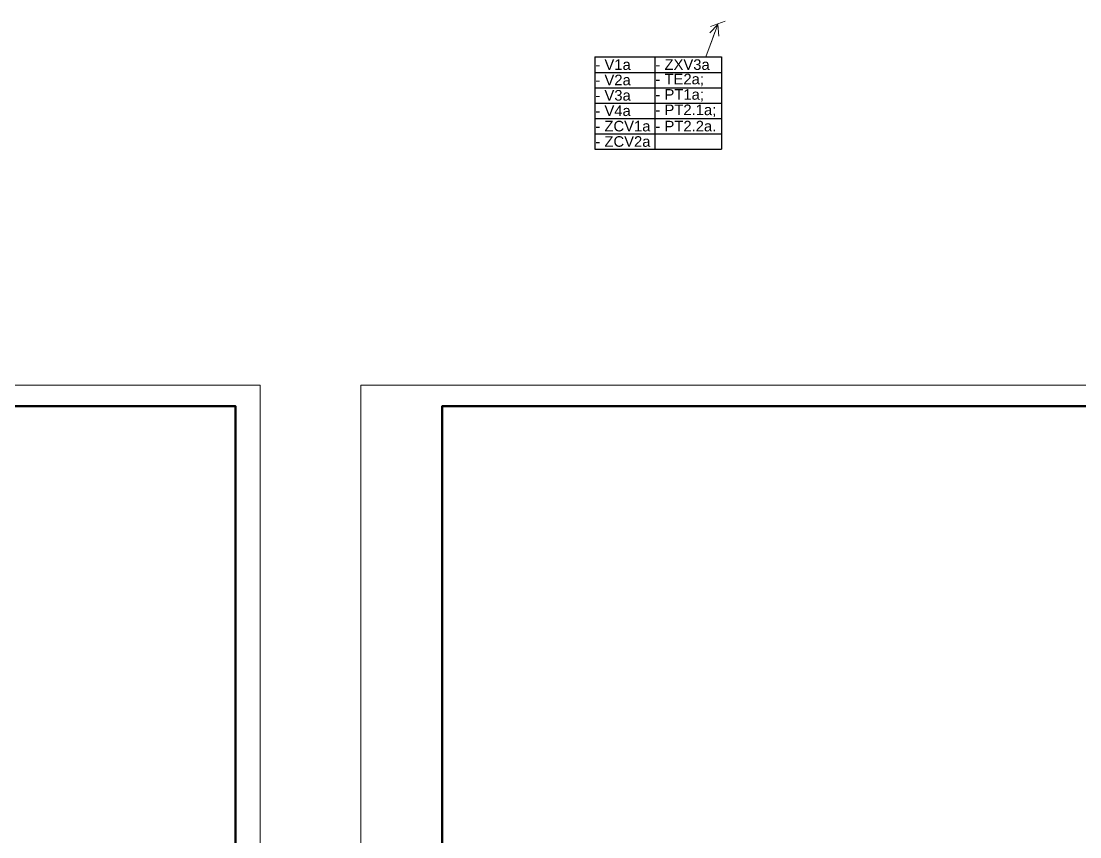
# Model space of a CAD drawing. Header units: millimetres. Extents: x -276 to 1709, y 11 to 936.
# Drawn here: x 310.2 to 560.4, y 204 to 396.7 of the extents above; entities that cross this region are included whole.
import ezdxf

# ---------------------------------------------------------------- set-up
doc = ezdxf.new("R2010")
doc.units = ezdxf.units.MM
doc.layers.add('0-рамка', color=7, linetype='Continuous')
doc.styles.get("Standard").update_dxf_attribs({"font": 'arial.ttf'})

# ---------------------------------------------------------------- blocks, each defined once
blk = doc.blocks.new('*T48')
at = {"color": 0, "linetype": 'ByBlock', "lineweight": 25, "transparency": 16777216}
for p, q in [((0, 0), (29.97, 0)), ((0, 0), (0, -21.8)), ((14.19, 0), (14.19, -21.8)), ((29.97, 0), (29.97, -21.8)), ((0, -3.63), (29.97, -3.63)), ((0, -7.27), (29.97, -7.27)), ((0, -10.9), (29.97, -10.9)), ((0, -14.53), (29.97, -14.53)), ((0, -18.17), (29.97, -18.17)), ((0, -21.8), (29.97, -21.8))]:
    blk.add_line(p, q, dxfattribs=at)
at = {"color": 0, "lineweight": 20, "transparency": 16777216, "char_height": 2.5, "attachment_point": 4}
for s, insert, width in [('{\\fArial|b0|i0|c204|p39;\\Q0;\\W1;\\C250;- V1а}', (0.15, -1.82), 13.8871), ('{\\fArial|b0|i0|c204|p39;\\Q0;\\W1;\\C250;- \\fArial|b0|i0|c0|p39;ZXV3\\fArial|b0|i0|c204|p39;а}', (14.34, -1.82), 15.4865), ('{\\fArial|b0|i0|c204|p39;\\Q0;\\W1;\\C250;- V2а}', (0.15, -5.45), 13.8871), ('{\\fArial|b0|i0|c204|p39;\\Q0;\\W1;\\C250;- \\fArial|b0|i0|c0|p39;TE2a;}', (14.34, -5.45), 15.4865), ('{\\fArial|b0|i0|c204|p39;\\Q0;\\W1;\\C250;- V3а}', (0.15, -9.08), 13.8871), ('{\\fArial|b0|i0|c0|p39;\\Q0;\\W1;\\C250;- PT1a;}', (14.34, -9.08), 15.4865), ('{\\fArial|b0|i0|c204|p39;\\Q0;\\W1;\\C250;- V4а}', (0.15, -12.72), 13.8871), ('{\\fArial|b0|i0|c0|p39;\\Q0;\\W1;\\C250;- PT2.1a;}', (14.34, -12.72), 15.4865), ('{\\fArial|b0|i0|c204|p39;\\Q0;\\W1;\\C250;- \\fArial|b0|i0|c0|p39;ZCV1\\fArial|b0|i0|c204|p39;а}', (0.15, -16.35), 13.8871), ('{\\fArial|b0|i0|c204|p39;\\Q0;\\W1;\\C250;-\\fArial|b0|i0|c0|p39; PT2.\\fArial|b0|i0|c204|p39;2\\fArial|b0|i0|c0|p39;a.}', (14.34, -16.35), 15.4865), ('{\\fArial|b0|i0|c204|p39;\\Q0;\\W1;\\C250;- \\fArial|b0|i0|c0|p39;ZCV2\\fArial|b0|i0|c204|p39;а}', (0.15, -19.98), 13.8871)]:
    blk.add_mtext(s, dxfattribs=dict(at, insert=insert, width=width))

msp = doc.modelspace()

# ---------------------------------------------------------------- linework, layer by layer
at = {"lineweight": 20}
for p, q in [((474.812, 395.847), (471.973, 388.211)), ((474.812, 395.847), (472.919, 393.916)), ((473.094, 395.387), (476.576, 396.667)), ((474.812, 395.847), (475.083, 393.119)), ((473.073, 391.17), (474.151, 394.07))]:
    msp.add_line(p, q, dxfattribs=at)
at = {"layer": '0-рамка', "lineweight": 5}
for points in [[(-53.315, 13.714), (366.685, 13.714), (366.685, 310.714), (-53.315, 310.714)], [(390.495, 13.714), (810.495, 13.714), (810.495, 310.714), (390.495, 310.714)]]:
    msp.add_lwpolyline(points, close=True, dxfattribs=at)
at = {"layer": '0-рамка', "lineweight": 50}
for points in [[(-34.108, 18.714), (360.892, 18.714), (360.892, 305.714), (-34.108, 305.714)], [(409.701, 18.714), (804.701, 18.714), (804.701, 305.714), (409.701, 305.714)]]:
    msp.add_lwpolyline(points, close=True, dxfattribs=at)

# ---------------------------------------------------------------- block references
msp.add_blockref('*T48', (445.762, 388.211))

doc.saveas('drawing.dxf')
